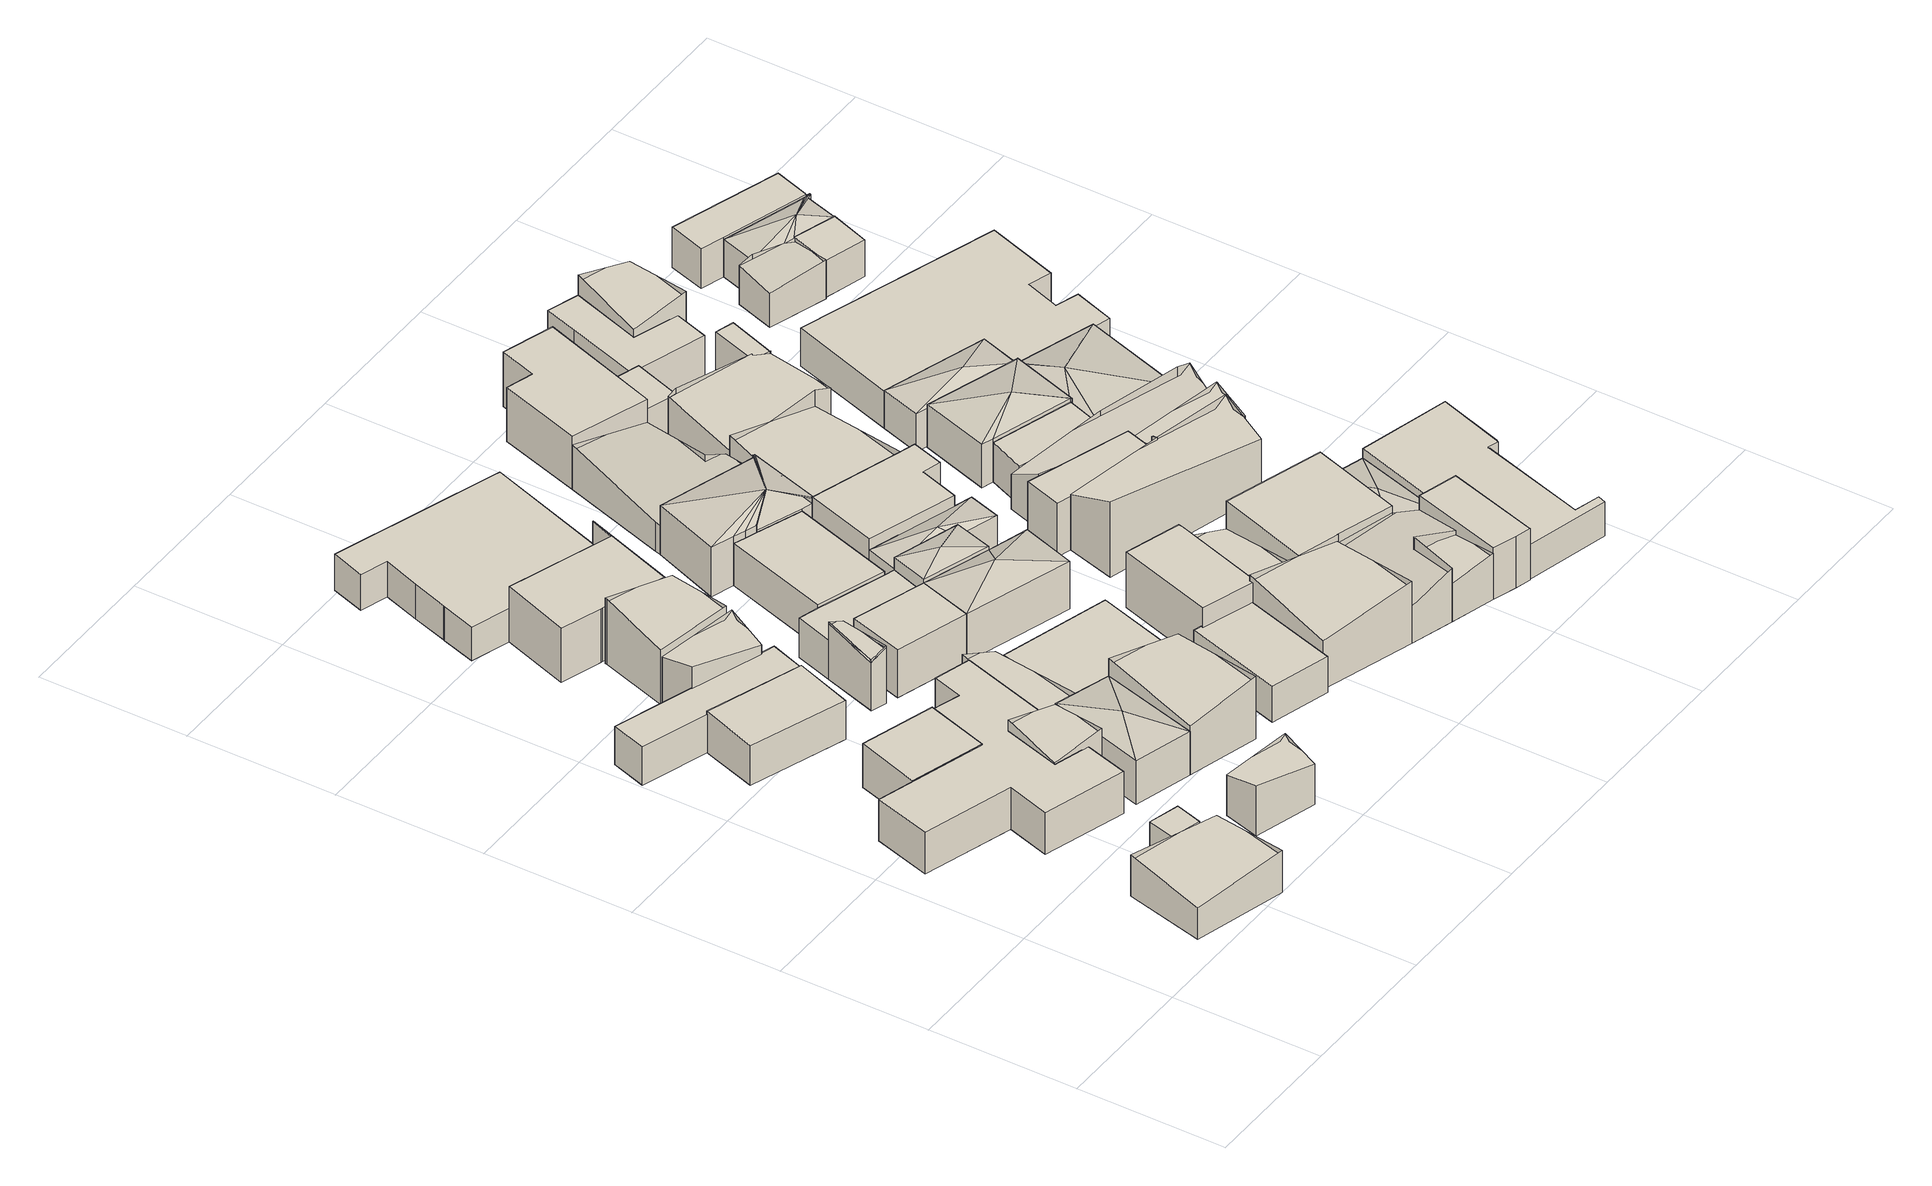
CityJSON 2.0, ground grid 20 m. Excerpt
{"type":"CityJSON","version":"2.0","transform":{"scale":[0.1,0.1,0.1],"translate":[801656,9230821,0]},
"CityObjects":{
"building1":{"type":"Building","attributes":{"Building Type":"Residential","Roof Shape":"gable","Roof Material":"Concrete Aluminum Tile","Roof Material Code":2,"Roof Direction":"northwest","Building Height":4.53,"Roof Slope":32.1,"Footprint Area":145.56,"Solar PV Capacity Low":18.22,"Solar PV Capacity High":23.94,"Solar Annual Energy Low":26280,"Solar Annual Energy High":34635,"Suitable PV Area":108.81},"geometry":[{"type":"MultiSurface","lod":"2.2","boundaries":[[[0,1,2,3]],[[3,2,4,5]],[[2,1,6,4]],[[1,0,7,6]],[[0,3,5,7]],[[5,4,6,7]]]}]},
"building2":{"type":"Building","attributes":{"Building Type":"Residential","Roof Shape":"shed","Roof Material":"Concrete Aluminum Tile","Roof Material Code":2,"Roof Direction":"northwest","Building Height":5.05,"Roof Slope":18,"Footprint Area":15.65,"Solar PV Capacity Low":1.96,"Solar PV Capacity High":2.57,"Solar Annual Energy Low":2826,"Solar Annual Energy High":3724,"Suitable PV Area":11.7},"geometry":[{"type":"MultiSurface","lod":"2.2","boundaries":[[[8,9,10,11]],[[11,10,12,13]],[[10,9,14,12]],[[9,8,15,14]],[[8,11,13,15]],[[13,12,14,15]]]}]},
"building3":{"type":"Building","attributes":{"Building Type":"Residential","Roof Shape":"flat","Roof Material":"Concrete Aluminum Tile","Roof Material Code":2,"Roof Direction":"northwest","Building Height":6.03,"Roof Slope":7.1,"Footprint Area":326.47,"Solar PV Capacity Low":40.88,"Solar PV Capacity High":53.69,"Solar Annual Energy Low":58941,"Solar Annual Energy High":77680,"Suitable PV Area":244.03},"geometry":[{"type":"MultiSurface","lod":"2.2","boundaries":[[[16,17,18,19,20,21,22,23,24,25,26,27,28,29]],[[29,28,30,31]],[[28,27,32,30]],[[27,26,33,32]],[[26,25,34,33]],[[25,24,35,34]],[[24,23,36,35]],[[23,22,37,36]],[[22,21,38,37]],[[21,20,39,38]],[[20,19,40,39]],[[19,18,41,40]],[[18,17,42,41]],[[17,16,43,42]],[[16,29,31,43]],[[31,30,32,33,34,35,36,37,38,39,40,41,42,43]]]}]},
"building4":{"type":"Building","attributes":{"Building Type":"Residential","Roof Shape":"shed","Roof Material":"Concrete Aluminum Tile","Roof Material Code":2,"Roof Direction":"northwest","Building Height":6.06,"Roof Slope":13.9,"Footprint Area":89.22,"Solar PV Capacity Low":11.17,"Solar PV Capacity High":14.67,"Solar Annual Energy Low":16108,"Solar Annual Energy High":21229,"Suitable PV Area":66.69},"geometry":[{"type":"MultiSurface","lod":"2.2","boundaries":[[[44,45,23,22]],[[22,23,46,47]],[[23,45,48,46]],[[45,44,49,48]],[[44,22,47,49]],[[47,46,48,49]]]}]},
"building5":{"type":"Building","attributes":{"Building Type":"Residential","Roof Shape":"flat","Roof Material":"Concrete Aluminum Tile","Roof Material Code":2,"Roof Direction":"northwest","Building Height":5.5,"Roof Slope":10,"Footprint Area":115.46,"Solar PV Capacity Low":14.46,"Solar PV Capacity High":18.99,"Solar Annual Energy Low":20846,"Solar Annual Energy High":27473,"Suitable PV Area":86.31},"geometry":[{"type":"MultiSurface","lod":"2.2","boundaries":[[[50,51,52,53]],[[53,52,54,55]],[[52,51,56,54]],[[51,50,57,56]],[[50,53,55,57]],[[55,54,56,57]]]}]},
"building6":{"type":"Building","attributes":{"Building Type":"Residential","Roof Shape":"shed","Roof Material":"Concrete Aluminum Tile","Roof Material Code":2,"Roof Direction":"northwest","Building Height":5.58,"Roof Slope":17.9,"Footprint Area":108.55,"Solar PV Capacity Low":13.59,"Solar PV Capacity High":17.85,"Solar Annual Energy Low":19597,"Solar Annual Energy High":25827,"Suitable PV Area":81.14},"geometry":[{"type":"MultiSurface","lod":"2.2","boundaries":[[[58,59,60,52]],[[52,60,61,62]],[[60,59,63,61]],[[59,58,64,63]],[[58,52,62,64]],[[62,61,63,64]]]}]},
"building7":{"type":"Building","attributes":{"Building Type":"Residential","Roof Shape":"gable","Roof Material":"Concrete Aluminum Tile","Roof Material Code":2,"Roof Direction":"northwest","Building Height":6.19,"Roof Slope":34,"Footprint Area":57.39,"Solar PV Capacity Low":7.19,"Solar PV Capacity High":9.44,"Solar Annual Energy Low":10362,"Solar Annual Energy High":13656,"Suitable PV Area":42.9},"geometry":[{"type":"MultiSurface","lod":"2.2","boundaries":[[[17,16,65,66]],[[66,65,67,68]],[[65,16,69,67]],[[16,17,70,69]],[[17,66,68,70]],[[68,67,69,70]]]}]},
"building8":{"type":"Building","attributes":{"Building Type":"Residential","Roof Shape":"gable","Roof Material":"Concrete Aluminum Tile","Roof Material Code":2,"Roof Direction":"northwest","Building Height":5.82,"Roof Slope":33.8,"Footprint Area":44.62,"Solar PV Capacity Low":5.59,"Solar PV Capacity High":7.34,"Solar Annual Energy Low":8055,"Solar Annual Energy High":10616,"Suitable PV Area":33.35},"geometry":[{"type":"MultiSurface","lod":"2.2","boundaries":[[[71,72,73,74]],[[74,73,75,76]],[[73,72,77,75]],[[72,71,78,77]],[[71,74,76,78]],[[76,75,77,78]]]}]},
"building9":{"type":"Building","attributes":{"Building Type":"Residential","Roof Shape":"gable","Roof Material":"Concrete Aluminum Tile","Roof Material Code":2,"Roof Direction":"northwest","Building Height":6.75,"Roof Slope":32.2,"Footprint Area":54.46,"Solar PV Capacity Low":6.82,"Solar PV Capacity High":8.96,"Solar Annual Energy Low":9832,"Solar Annual Energy High":12957,"Suitable PV Area":40.71},"geometry":[{"type":"MultiSurface","lod":"2.2","boundaries":[[[79,80,81,82]],[[82,81,83,84]],[[81,80,85,83]],[[80,79,86,85]],[[79,82,84,86]],[[84,83,85,86]]]}]},
"building10":{"type":"Building","attributes":{"Building Type":"Residential","Roof Shape":"hip","Roof Material":"Concrete Aluminum Tile","Roof Material Code":2,"Roof Direction":"northwest","Building Height":6.26,"Roof Slope":28,"Footprint Area":111.68,"Solar PV Capacity Low":13.98,"Solar PV Capacity High":18.37,"Solar Annual Energy Low":20163,"Solar Annual Energy High":26573,"Suitable PV Area":83.48},"geometry":[{"type":"MultiSurface","lod":"2.2","boundaries":[[[66,87,88,89]],[[89,88,90,91]],[[88,87,92,90]],[[87,66,93,92]],[[66,89,91,93]],[[91,90,94]],[[90,92,94]],[[92,93,94]],[[93,91,94]]]}]},
"building11":{"type":"Building","attributes":{"Building Type":"Residential","Roof Shape":"gable","Roof Material":"Concrete Glazed Tile","Roof Material Code":1,"Roof Direction":"northwest","Building Height":7.94,"Roof Slope":29,"Footprint Area":94.61,"Solar PV Capacity Low":11.85,"Solar PV Capacity High":15.56,"Solar Annual Energy Low":17081,"Solar Annual Energy High":22512,"Suitable PV Area":70.72},"geometry":[{"type":"MultiSurface","lod":"2.2","boundaries":[[[95,96,97,98,99]],[[99,98,100,101]],[[98,97,102,100]],[[97,96,103,102]],[[96,95,104,103]],[[95,99,101,104]],[[101,100,102,103,104]]]}]},
"building12":{"type":"Building","attributes":{"Building Type":"Residential","Roof Shape":"gable","Roof Material":"Concrete Aluminum Tile","Roof Material Code":2,"Roof Direction":"northwest","Building Height":6.88,"Roof Slope":31.2,"Footprint Area":16.15,"Solar PV Capacity Low":2.02,"Solar PV Capacity High":2.66,"Solar Annual Energy Low":2916,"Solar Annual Energy High":3843,"Suitable PV Area":12.07},"geometry":[{"type":"MultiSurface","lod":"2.2","boundaries":[[[105,106,107,108]],[[108,107,109,110]],[[107,106,111,109]],[[106,105,112,111]],[[105,108,110,112]],[[110,109,111,112]]]}]},
"building13":{"type":"Building","attributes":{"Building Type":"Residential","Roof Shape":"gable","Roof Material":"Concrete Glazed Tile","Roof Material Code":1,"Roof Direction":"northwest","Building Height":7.27,"Roof Slope":29.2,"Footprint Area":16.15,"Solar PV Capacity Low":2.02,"Solar PV Capacity High":2.66,"Solar Annual Energy Low":2916,"Solar Annual Energy High":3843,"Suitable PV Area":12.07},"geometry":[{"type":"MultiSurface","lod":"2.2","boundaries":[[[105,106,107,108]],[[108,107,113,114]],[[107,106,115,113]],[[106,105,116,115]],[[105,108,114,116]],[[114,113,115,116]]]}]},
"building14":{"type":"Building","attributes":{"Building Type":"Residential","Roof Shape":"gable","Roof Material":"Concrete Aluminum Tile","Roof Material Code":2,"Roof Direction":"northwest","Building Height":4.16,"Roof Slope":28.8,"Footprint Area":70.34,"Solar PV Capacity Low":8.81,"Solar PV Capacity High":11.57,"Solar Annual Energy Low":12700,"Solar Annual Energy High":16738,"Suitable PV Area":52.58},"geometry":[{"type":"MultiSurface","lod":"2.2","boundaries":[[[117,18,118,119]],[[119,118,120,121]],[[118,18,122,120]],[[18,117,123,122]],[[117,119,121,123]],[[121,120,122,123]]]}]},
"building15":{"type":"Building","attributes":{"Building Type":"Residential","Roof Shape":"shed","Roof Material":"Concrete Glazed Tile","Roof Material Code":1,"Roof Direction":"northwest","Building Height":7.68,"Roof Slope":14.1,"Footprint Area":144.01,"Solar PV Capacity Low":18.03,"Solar PV Capacity High":23.68,"Solar Annual Energy Low":26001,"Solar Annual Energy High":34267,"Suitable PV Area":107.65},"geometry":[{"type":"MultiSurface","lod":"2.2","boundaries":[[[124,125,126,127,128,129,130,131]],[[131,130,132,133]],[[130,129,134,132]],[[129,128,135,134]],[[128,127,136,135]],[[127,126,137,136]],[[126,125,138,137]],[[125,124,139,138]],[[124,131,133,139]],[[133,132,134,135,136,137,138,139]]]}]},
"building16":{"type":"Building","attributes":{"Building Type":"Residential","Roof Shape":"gable","Roof Material":"Concrete Aluminum Tile","Roof Material Code":2,"Roof Direction":"northwest","Building Height":7.05,"Roof Slope":28.7,"Footprint Area":139.03,"Solar PV Capacity Low":17.41,"Solar PV Capacity High":22.86,"Solar Annual Energy Low":25100,"Solar Annual Energy High":33080,"Suitable PV Area":103.92},"geometry":[{"type":"MultiSurface","lod":"2.2","boundaries":[[[89,88,140,141]],[[141,140,142,143]],[[140,88,144,142]],[[88,89,145,144]],[[89,141,143,145]],[[143,142,144,145]]]}]},
"building17":{"type":"Building","attributes":{"Building Type":"Residential","Roof Shape":"flat","Roof Material":"Concrete Glazed Tile","Roof Material Code":1,"Roof Direction":"northwest","Building Height":6.87,"Roof Slope":14.9,"Footprint Area":77.85,"Solar PV Capacity Low":9.75,"Solar PV Capacity High":12.8,"Solar Annual Energy Low":14055,"Solar Annual Energy High":18523,"Suitable PV Area":58.19},"geometry":[{"type":"MultiSurface","lod":"2.2","boundaries":[[[146,147,148,149]],[[149,148,150,151]],[[148,147,152,150]],[[147,146,153,152]],[[146,149,151,153]],[[151,150,152,153]]]}]},
"building18":{"type":"Building","attributes":{"Building Type":"Residential","Roof Shape":"shed","Roof Material":"Concrete Glazed Tile","Roof Material Code":1,"Roof Direction":"northwest","Building Height":4.7,"Roof Slope":11.7,"Footprint Area":424.49,"Solar PV Capacity Low":53.15,"Solar PV Capacity High":69.81,"Solar Annual Energy Low":76640,"Solar Annual Energy High":101005,"Suitable PV Area":317.31},"geometry":[{"type":"MultiSurface","lod":"2.2","boundaries":[[[154,155,156,157,158,159,160,126,125,124,161]],[[161,124,162,163]],[[124,125,164,162]],[[125,126,165,164]],[[126,160,166,165]],[[160,159,167,166]],[[159,158,168,167]],[[158,157,169,168]],[[157,156,170,169]],[[156,155,171,170]],[[155,154,172,171]],[[154,161,163,172]],[[163,162,164,165,166,167,168,169,170,171,172]]]}]},
"building19":{"type":"Building","attributes":{"Building Type":"Residential","Roof Shape":"shed","Roof Material":"Concrete Glazed Tile","Roof Material Code":1,"Roof Direction":"northwest","Building Height":5.48,"Roof Slope":15.5,"Footprint Area":74.03,"Solar PV Capacity Low":9.27,"Solar PV Capacity High":12.17,"Solar Annual Energy Low":13366,"Solar Annual Energy High":17615,"Suitable PV Area":55.34},"geometry":[{"type":"MultiSurface","lod":"2.2","boundaries":[[[173,174,175,106,149,176]],[[176,149,177,178]],[[149,106,179,177]],[[106,175,180,179]],[[175,174,181,180]],[[174,173,182,181]],[[173,176,178,182]],[[178,177,179,180,181,182]]]}]},
"building20":{"type":"Building","attributes":{"Building Type":"Residential","Roof Shape":"flat","Roof Material":"Concrete Aluminum Tile","Roof Material Code":2,"Roof Direction":"northwest","Building Height":4.36,"Roof Slope":14.1,"Footprint Area":192.91,"Solar PV Capacity Low":24.15,"Solar PV Capacity High":31.72,"Solar Annual Energy Low":34829,"Solar Annual Energy High":45902,"Suitable PV Area":144.2},"geometry":[{"type":"MultiSurface","lod":"2.2","boundaries":[[[183,118,141,184]],[[184,141,185,186]],[[141,118,187,185]],[[118,183,188,187]],[[183,184,186,188]],[[186,185,187,188]]]}]},
"building21":{"type":"Building","attributes":{"Building Type":"Residential","Roof Shape":"flat","Roof Material":"Concrete Glazed Tile","Roof Material Code":1,"Roof Direction":"northwest","Building Height":6.13,"Roof Slope":14,"Footprint Area":143.38,"Solar PV Capacity Low":17.95,"Solar PV Capacity High":23.58,"Solar Annual Energy Low":25886,"Solar Annual Energy High":34115,"Suitable PV Area":107.17},"geometry":[{"type":"MultiSurface","lod":"2.2","boundaries":[[[189,190,174,173,191,192]],[[192,191,193,194]],[[191,173,195,193]],[[173,174,196,195]],[[174,190,197,196]],[[190,189,198,197]],[[189,192,194,198]],[[194,193,195,196,197,198]]]}]},
"building22":{"type":"Building","attributes":{"Building Type":"Residential","Roof Shape":"flat","Roof Material":"Concrete Aluminum Tile","Roof Material Code":2,"Roof Direction":"northwest","Building Height":5.2,"Roof Slope":5.9,"Footprint Area":113.08,"Solar PV Capacity Low":14.16,"Solar PV Capacity High":18.6,"Solar Annual Energy Low":20416,"Solar Annual Energy High":26906,"Suitable PV Area":84.53},"geometry":[{"type":"MultiSurface","lod":"2.2","boundaries":[[[199,200,201,202]],[[202,201,203,204]],[[201,200,205,203]],[[200,199,206,205]],[[199,202,204,206]],[[204,203,205,206]]]}]},
"building23":{"type":"Building","attributes":{"Building Type":"Residential","Roof Shape":"hip","Roof Material":"Asbestos Sheet","Roof Material Code":4,"Roof Direction":"northwest","Building Height":6.91,"Roof Slope":28.5,"Footprint Area":115.38,"Solar PV Capacity Low":14.45,"Solar PV Capacity High":18.97,"Solar Annual Energy Low":20831,"Solar Annual Energy High":27453,"Suitable PV Area":86.24},"geometry":[{"type":"MultiSurface","lod":"2.2","boundaries":[[[207,149,148,208,209]],[[209,208,210,211]],[[208,148,150,210]],[[148,149,151,150]],[[149,207,212,151]],[[207,209,211,212]],[[211,210,213]],[[210,150,213]],[[150,151,213]],[[151,212,213]],[[212,211,213]]]}]},
"building24":{"type":"Building","attributes":{"Building Type":"Residential","Roof Shape":"hip","Roof Material":"Concrete Glazed Tile","Roof Material Code":1,"Roof Direction":"northwest","Building Height":7.37,"Roof Slope":24.7,"Footprint Area":49.75,"Solar PV Capacity Low":6.23,"Solar PV Capacity High":8.18,"Solar Annual Energy Low":8982,"Solar Annual Energy High":11837,"Suitable PV Area":37.19},"geometry":[{"type":"MultiSurface","lod":"2.2","boundaries":[[[214,176,149,207]],[[207,149,215,216]],[[149,176,217,215]],[[176,214,218,217]],[[214,207,216,218]],[[216,215,219]],[[215,217,219]],[[217,218,219]],[[218,216,219]]]}]},
"building25":{"type":"Building","attributes":{"Building Type":"Residential","Roof Shape":"hip","Roof Material":"Concrete Glazed Tile","Roof Material Code":1,"Roof Direction":"northwest","Building Height":7.12,"Roof Slope":27.2,"Footprint Area":101.18,"Solar PV Capacity Low":12.67,"Solar PV Capacity High":16.64,"Solar Annual Energy Low":18268,"Solar Annual Energy High":24076,"Suitable PV Area":75.64},"geometry":[{"type":"MultiSurface","lod":"2.2","boundaries":[[[220,221,222,223,224,225,226,190,189,192,227,228]],[[228,227,229,230]],[[227,192,231,229]],[[192,189,232,231]],[[189,190,233,232]],[[190,226,234,233]],[[226,225,235,234]],[[225,224,236,235]],[[224,223,237,236]],[[223,222,238,237]],[[222,221,239,238]],[[221,220,240,239]],[[220,228,230,240]],[[230,229,241]],[[229,231,241]],[[231,232,241]],[[232,233,241]],[[233,234,241]],[[234,235,241]],[[235,236,241]],[[236,237,241]],[[237,238,241]],[[238,239,241]],[[239,240,241]],[[240,230,241]]]}]},
"building26":{"type":"Building","attributes":{"Building Type":"Residential","Roof Shape":"flat","Roof Material":"Concrete Glazed Tile","Roof Material Code":1,"Roof Direction":"northwest","Building Height":6.43,"Roof Slope":8,"Footprint Area":42.65,"Solar PV Capacity Low":5.34,"Solar PV Capacity High":7.01,"Solar Annual Energy Low":7700,"Solar Annual Energy High":10147,"Suitable PV Area":31.88},"geometry":[{"type":"MultiSurface","lod":"2.2","boundaries":[[[191,220,228,227,192]],[[192,227,242,243]],[[227,228,244,242]],[[228,220,245,244]],[[220,191,246,245]],[[191,192,243,246]],[[243,242,244,245,246]]]}]},
"building27":{"type":"Building","attributes":{"Building Type":"Residential","Roof Shape":"flat","Roof Material":"Concrete Glazed Tile","Roof Material Code":1,"Roof Direction":"northwest","Building Height":7.99,"Roof Slope":8.1,"Footprint Area":106.72,"Solar PV Capacity Low":13.36,"Solar PV Capacity High":17.55,"Solar Annual Energy Low":19267,"Solar Annual Energy High":25392,"Suitable PV Area":79.77},"geometry":[{"type":"MultiSurface","lod":"2.2","boundaries":[[[247,248,249,250,251,252]],[[252,251,253,254]],[[251,250,255,253]],[[250,249,256,255]],[[249,248,257,256]],[[248,247,258,257]],[[247,252,254,258]],[[254,253,255,256,257,258]]]}]},
"building28":{"type":"Building","attributes":{"Building Type":"Residential","Roof Shape":"hip","Roof Material":"Concrete Glazed Tile","Roof Material Code":1,"Roof Direction":"northwest","Building Height":5.73,"Roof Slope":28.3,"Footprint Area":68.65,"Solar PV Capacity Low":8.6,"Solar PV Capacity High":11.29,"Solar Annual Energy Low":12394,"Solar Annual Energy High":16334,"Suitable PV Area":51.31},"geometry":[{"type":"MultiSurface","lod":"2.2","boundaries":[[[259,176,214,260,261]],[[261,260,262,263]],[[260,214,264,262]],[[214,176,265,264]],[[176,259,266,265]],[[259,261,263,266]],[[263,262,267]],[[262,264,267]],[[264,265,267]],[[265,266,267]],[[266,263,267]]]}]},
"building29":{"type":"Building","attributes":{"Building Type":"Residential","Roof Shape":"gable","Roof Material":"Concrete Aluminum Tile","Roof Material Code":2,"Roof Direction":"northwest","Building Height":6.98,"Roof Slope":30.8,"Footprint Area":169.56,"Solar PV Capacity Low":21.23,"Solar PV Capacity High":27.88,"Solar Annual Energy Low":30613,"Solar Annual Energy High":40346,"Suitable PV Area":126.75},"geometry":[{"type":"MultiSurface","lod":"2.2","boundaries":[[[202,268,269,270]],[[270,269,271,272]],[[269,268,273,271]],[[268,202,274,273]],[[202,270,272,274]],[[272,271,273,274]]]}]},
"building30":{"type":"Building","attributes":{"Building Type":"Residential","Roof Shape":"gable","Roof Material":"Concrete Glazed Tile","Roof Material Code":1,"Roof Direction":"northwest","Building Height":4.18,"Roof Slope":28.4,"Footprint Area":188.3,"Solar PV Capacity Low":23.58,"Solar PV Capacity High":30.97,"Solar Annual Energy Low":33996,"Solar Annual Energy High":44804,"Suitable PV Area":140.75},"geometry":[{"type":"MultiSurface","lod":"2.2","boundaries":[[[275,276,277,278,225,224,223,279]],[[279,223,280,281]],[[223,224,282,280]],[[224,225,283,282]],[[225,278,284,283]],[[278,277,285,284]],[[277,276,286,285]],[[276,275,287,286]],[[275,279,281,287]],[[281,280,282,283,284,285,286,287]]]}]},
"building31":{"type":"Building","attributes":{"Building Type":"Residential","Roof Shape":"flat","Roof Material":"Concrete Glazed Tile","Roof Material Code":1,"Roof Direction":"northwest","Building Height":7.28,"Roof Slope":5.7,"Footprint Area":139.1,"Solar PV Capacity Low":17.42,"Solar PV Capacity High":22.88,"Solar Annual Energy Low":25114,"Solar Annual Energy High":33098,"Suitable PV Area":103.98},"geometry":[{"type":"MultiSurface","lod":"2.2","boundaries":[[[288,289,290,221,220,259,291,292]],[[292,291,293,294]],[[291,259,295,293]],[[259,220,296,295]],[[220,221,297,296]],[[221,290,298,297]],[[290,289,299,298]],[[289,288,300,299]],[[288,292,294,300]],[[294,293,295,296,297,298,299,300]]]}]},
"building32":{"type":"Building","attributes":{"Building Type":"Residential","Roof Shape":"gable","Roof Material":"Concrete Glazed Tile","Roof Material Code":1,"Roof Direction":"northwest","Building Height":4.34,"Roof Slope":32.8,"Footprint Area":83.24,"Solar PV Capacity Low":10.42,"Solar PV Capacity High":13.69,"Solar Annual Energy Low":15028,"Solar Annual Energy High":19805,"Suitable PV Area":62.22},"geometry":[{"type":"MultiSurface","lod":"2.2","boundaries":[[[250,301,302,251]],[[251,302,303,304]],[[302,301,305,303]],[[301,250,306,305]],[[250,251,304,306]],[[303,305,306,304]]]}]},
"building33":{"type":"Building","attributes":{"Building Type":"Residential","Roof Shape":"gable","Roof Material":"Concrete Glazed Tile","Roof Material Code":1,"Roof Direction":"northwest","Building Height":4.86,"Roof Slope":31.1,"Footprint Area":190.31,"Solar PV Capacity Low":23.83,"Solar PV Capacity High":31.3,"Solar Annual Energy Low":34360,"Solar Annual Energy High":45284,"Suitable PV Area":142.26},"geometry":[{"type":"MultiSurface","lod":"2.2","boundaries":[[[222,221,290,307,308]],[[308,307,309,310]],[[307,290,311,309]],[[290,221,312,311]],[[221,222,313,312]],[[222,308,310,313]],[[309,311,312,313,310]]]}]},
"building34":{"type":"Building","attributes":{"Building Type":"Residential","Roof Shape":"gable","Roof Material":"Concrete Glazed Tile","Roof Material Code":1,"Roof Direction":"northwest","Building Height":5.33,"Roof Slope":26.5,"Footprint Area":116.89,"Solar PV Capacity Low":14.64,"Solar PV Capacity High":19.22,"Solar Annual Energy Low":21104,"Solar Annual Energy High":27813,"Suitable PV Area":87.38},"geometry":[{"type":"MultiSurface","lod":"2.2","boundaries":[[[269,314,315,316,317,318,319]],[[319,318,320,321]],[[318,317,322,320]],[[317,316,323,322]],[[316,315,324,323]],[[315,314,325,324]],[[314,269,326,325]],[[269,319,321,326]],[[321,320,322,323,324,325,326]]]}]},
"building35":{"type":"Building","attributes":{"Building Type":"Residential","Roof Shape":"gable","Roof Material":"Concrete Glazed Tile","Roof Material Code":1,"Roof Direction":"northwest","Building Height":5.46,"Roof Slope":33.4,"Footprint Area":40.96,"Solar PV Capacity Low":5.13,"Solar PV Capacity High":6.74,"Solar Annual Energy Low":7394,"Solar Annual Energy High":9745,"Suitable PV Area":30.61},"geometry":[{"type":"MultiSurface","lod":"2.2","boundaries":[[[315,314,327,316]],[[316,327,328,329]],[[327,314,330,328]],[[314,315,331,330]],[[315,316,329,331]],[[329,328,330,331]]]}]},
"building36":{"type":"Building","attributes":{"Building Type":"Residential","Roof Shape":"shed","Roof Material":"Concrete Glazed Tile","Roof Material Code":1,"Roof Direction":"northwest","Building Height":7.51,"Roof Slope":14.5,"Footprint Area":165.83,"Solar PV Capacity Low":20.76,"Solar PV Capacity High":27.27,"Solar Annual Energy Low":29939,"Solar Annual Energy High":39457,"Suitable PV Area":123.96},"geometry":[{"type":"MultiSurface","lod":"2.2","boundaries":[[[332,333,334,335,277,276,336]],[[336,276,337,338]],[[276,277,339,337]],[[277,335,340,339]],[[335,334,341,340]],[[334,333,342,341]],[[333,332,343,342]],[[332,336,338,343]],[[338,337,339,340,341,342,343]]]}]},
"building37":{"type":"Building","attributes":{"Building Type":"Residential","Roof Shape":"shed","Roof Material":"Concrete Glazed Tile","Roof Material Code":1,"Roof Direction":"northwest","Building Height":7.93,"Roof Slope":13,"Footprint Area":176.72,"Solar PV Capacity Low":22.13,"Solar PV Capacity High":29.06,"Solar Annual Energy Low":31905,"Solar Annual Energy High":42048,"Suitable PV Area":132.09},"geometry":[{"type":"MultiSurface","lod":"2.2","boundaries":[[[302,301,344,319,270,318,345]],[[345,318,346,347]],[[318,270,348,346]],[[270,319,349,348]],[[319,344,350,349]],[[344,301,351,350]],[[301,302,352,351]],[[302,345,347,352]],[[347,346,348,349,350,351,352]]]}]},
"building38":{"type":"Building","attributes":{"Building Type":"Residential","Roof Shape":"flat","Roof Material":"Concrete Glazed Tile","Roof Material Code":1,"Roof Direction":"northwest","Building Height":7.72,"Roof Slope":6.5,"Footprint Area":76.01,"Solar PV Capacity Low":9.52,"Solar PV Capacity High":12.5,"Solar Annual Energy Low":13722,"Solar Annual Energy High":18085,"Suitable PV Area":56.81},"geometry":[{"type":"MultiSurface","lod":"2.2","boundaries":[[[353,354,355,356,357,358]],[[358,357,359,360]],[[357,356,361,359]],[[356,355,362,361]],[[355,354,363,362]],[[354,353,364,363]],[[353,358,360,364]],[[360,359,361,362,363,364]]]}]},
"building39":{"type":"Building","attributes":{"Building Type":"Residential","Roof Shape":"gable","Roof Material":"Concrete Glazed Tile","Roof Material Code":1,"Roof Direction":"northwest","Building Height":7.95,"Roof Slope":28.3,"Footprint Area":148.22,"Solar PV Capacity Low":18.56,"Solar PV Capacity High":24.37,"Solar Annual Energy Low":26759,"Solar Annual Energy High":35267,"Suitable PV Area":110.79},"geometry":[{"type":"MultiSurface","lod":"2.2","boundaries":[[[365,366,367,357,356,355,368,369]],[[369,368,370,371]],[[368,355,372,370]],[[355,356,373,372]],[[356,357,374,373]],[[357,367,375,374]],[[367,366,376,375]],[[366,365,377,376]],[[365,369,371,377]],[[371,370,372,373,374,375,376,377]]]}]},
"building40":{"type":"Building","attributes":{"Building Type":"Residential","Roof Shape":"shed","Roof Material":"Concrete Glazed Tile","Roof Material Code":1,"Roof Direction":"northwest","Building Height":6.1,"Roof Slope":11.5,"Footprint Area":28.15,"Solar PV Capacity Low":3.53,"Solar PV Capacity High":4.63,"Solar Annual Energy Low":5083,"Solar Annual Energy High":6699,"Suitable PV Area":21.05},"geometry":[{"type":"MultiSurface","lod":"2.2","boundaries":[[[378,379,276,380,381]],[[381,380,382,383]],[[380,276,384,382]],[[276,379,385,384]],[[379,378,386,385]],[[378,381,383,386]],[[382,384,385,386,383]]]}]},
"building41":{"type":"Building","attributes":{"Building Type":"Residential","Roof Shape":"gable","Roof Material":"Concrete Glazed Tile","Roof Material Code":1,"Roof Direction":"northwest","Building Height":5.01,"Roof Slope":29.5,"Footprint Area":163.66,"Solar PV Capacity Low":20.49,"Solar PV Capacity High":26.91,"Solar Annual Energy Low":29548,"Solar Annual Energy High":38942,"Suitable PV Area":122.34},"geometry":[{"type":"MultiSurface","lod":"2.2","boundaries":[[[381,380,308,307,387,388,389,390]],[[390,389,391,392]],[[389,388,393,391]],[[388,387,394,393]],[[387,307,395,394]],[[307,308,396,395]],[[308,380,397,396]],[[380,381,398,397]],[[381,390,392,398]],[[392,391,393,394,395,396,397,398]]]}]},
"building42":{"type":"Building","attributes":{"Building Type":"Residential","Roof Shape":"flat","Roof Material":"Concrete Glazed Tile","Roof Material Code":1,"Roof Direction":"northwest","Building Height":7.42,"Roof Slope":8.4,"Footprint Area":70.44,"Solar PV Capacity Low":8.82,"Solar PV Capacity High":11.58,"Solar Annual Energy Low":12718,"Solar Annual Energy High":16761,"Suitable PV Area":52.66},"geometry":[{"type":"MultiSurface","lod":"2.2","boundaries":[[[399,317,327,400,401,402,403]],[[403,402,404,405]],[[402,401,406,404]],[[401,400,407,406]],[[400,327,408,407]],[[327,317,409,408]],[[317,399,410,409]],[[399,403,405,410]],[[405,404,406,407,408,409,410]]]}]},
"building43":{"type":"Building","attributes":{"Building Type":"Residential","Roof Shape":"shed","Roof Material":"Clay Tile Shingle","Roof Material Code":3,"Roof Direction":"northwest","Building Height":5.57,"Roof Slope":10.1,"Footprint Area":61.3,"Solar PV Capacity Low":7.67,"Solar PV Capacity High":10.08,"Solar Annual Energy Low":11067,"Solar Annual Energy High":14585,"Suitable PV Area":45.82},"geometry":[{"type":"MultiSurface","lod":"2.2","boundaries":[[[411,412,413,414]],[[414,413,415,416]],[[413,412,417,415]],[[412,411,418,417]],[[411,414,416,418]],[[416,415,417,418]]]}]},
"building44":{"type":"Building","attributes":{"Building Type":"Residential","Roof Shape":"hip","Roof Material":"Concrete Glazed Tile","Roof Material Code":1,"Roof Direction":"northwest","Building Height":4.05,"Roof Slope":26.2,"Footprint Area":80.51,"Solar PV Capacity Low":10.08,"Solar PV Capacity High":13.24,"Solar Annual Energy Low":14536,"Solar Annual Energy High":19158,"Suitable PV Area":60.18},"geometry":[{"type":"MultiSurface","lod":"2.2","boundaries":[[[345,318,399,419]],[[419,399,420,421]],[[399,318,422,420]],[[318,345,423,422]],[[345,419,421,423]],[[421,420,424]],[[420,422,424]],[[422,423,424]],[[423,421,424]]]}]},
"building45":{"type":"Building","attributes":{"Building Type":"Residential","Roof Shape":"gable","Roof Material":"Concrete Glazed Tile","Roof Material Code":1,"Roof Direction":"northwest","Building Height":5.05,"Roof Slope":34.9,"Footprint Area":127.51,"Solar PV Capacity Low":15.97,"Solar PV Capacity High":20.97,"Solar Annual Energy Low":23021,"Solar Annual Energy High":30340,"Suitable PV Area":95.31},"geometry":[{"type":"MultiSurface","lod":"2.2","boundaries":[[[425,426,427,428,412,411,429]],[[429,411,430,431]],[[411,412,432,430]],[[412,428,433,432]],[[428,427,434,433]],[[427,426,435,434]],[[426,425,436,435]],[[425,429,431,436]],[[431,430,432,433,434,435,436]]]}]},
"building46":{"type":"Building","attributes":{"Building Type":"Residential","Roof Shape":"hip","Roof Material":"Concrete Glazed Tile","Roof Material Code":1,"Roof Direction":"northwest","Building Height":6.2,"Roof Slope":28.2,"Footprint Area":127.08,"Solar PV Capacity Low":15.91,"Solar PV Capacity High":20.9,"Solar Annual Energy Low":22944,"Solar Annual Energy High":30239,"Suitable PV Area":95},"geometry":[{"type":"MultiSurface","lod":"2.2","boundaries":[[[437,438,439,414,413,440,441]],[[441,440,442,443]],[[440,413,444,442]],[[413,414,445,444]],[[414,439,446,445]],[[439,438,447,446]],[[438,437,448,447]],[[437,441,443,448]],[[443,442,449]],[[442,444,449]],[[444,445,449]],[[445,446,449]],[[446,447,449]],[[447,448,449]],[[448,443,449]]]}]},
"building47":{"type":"Building","attributes":{"Building Type":"Residential","Roof Shape":"flat","Roof Material":"Concrete Glazed Tile","Roof Material Code":1,"Roof Direction":"northwest","Building Height":5.87,"Roof Slope":5.7,"Footprint Area":96.72,"Solar PV Capacity Low":12.11,"Solar PV Capacity High":15.91,"Solar Annual Energy Low":17462,"Solar Annual Energy High":23013,"Suitable PV Area":72.3},"geometry":[{"type":"MultiSurface","lod":"2.2","boundaries":[[[450,451,452,453,454,455,456]],[[456,455,457,458]],[[455,454,459,457]],[[454,453,460,459]],[[453,452,461,460]],[[452,451,462,461]],[[451,450,463,462]],[[450,456,458,463]],[[458,457,459,460,461,462,463]]]}]},
"building48":{"type":"Building","attributes":{"Building Type":"Residential","Roof Shape":"gable","Roof Material":"Concrete Glazed Tile","Roof Material Code":1,"Roof Direction":"northwest","Building Height":6.3,"Roof Slope":27.6,"Footprint Area":65.09,"Solar PV Capacity Low":8.15,"Solar PV Capacity High":10.7,"Solar Annual Energy Low":11751,"Solar Annual Energy High":15487,"Suitable PV Area":48.65},"geometry":[{"type":"MultiSurface","lod":"2.2","boundaries":[[[464,367,366,365,465,426]],[[426,465,466,467]],[[465,365,468,466]],[[365,366,469,468]],[[366,367,470,469]],[[367,464,471,470]],[[464,426,467,471]],[[467,466,468,469,470,471]]]}]},
"building49":{"type":"Building","attributes":{"Building Type":"Residential","Roof Shape":"shed","Roof Material":"Concrete Glazed Tile","Roof Material Code":1,"Roof Direction":"northwest","Building Height":5.34,"Roof Slope":10.1,"Footprint Area":17.04,"Solar PV Capacity Low":2.13,"Solar PV Capacity High":2.8,"Solar Annual Energy Low":3076,"Solar Annual Energy High":4054,"Suitable PV Area":12.74},"geometry":[{"type":"MultiSurface","lod":"2.2","boundaries":[[[388,472,473,390,389,474]],[[474,389,475,476]],[[389,390,477,475]],[[390,473,478,477]],[[473,472,479,478]],[[472,388,480,479]],[[388,474,476,480]],[[476,475,477,478,479,480]]]}]},
"building50":{"type":"Building","attributes":{"Building Type":"Residential","Roof Shape":"hip","Roof Material":"Concrete Glazed Tile","Roof Material Code":1,"Roof Direction":"northwest","Building Height":5.54,"Roof Slope":27.2,"Footprint Area":84.35,"Solar PV Capacity Low":10.56,"Solar PV Capacity High":13.87,"Solar Annual Energy Low":15228,"Solar Annual Energy High":20070,"Suitable PV Area":63.05},"geometry":[{"type":"MultiSurface","lod":"2.2","boundaries":[[[481,482,483,484]],[[484,483,485,486]],[[483,482,487,485]],[[482,481,488,487]],[[481,484,486,488]],[[486,485,489]],[[485,487,489]],[[487,488,489]],[[488,486,489]]]}]},
"building51":{"type":"Building","attributes":{"Building Type":"Residential","Roof Shape":"shed","Roof Material":"Concrete Glazed Tile","Roof Material Code":1,"Roof Direction":"northwest","Building Height":4.9,"Roof Slope":19.8,"Footprint Area":262.83,"Solar PV Capacity Low":32.91,"Solar PV Capacity High":43.22,"Solar Annual Energy Low":47452,"Solar Annual Energy High":62537,"Suitable PV Area":196.46},"geometry":[{"type":"MultiSurface","lod":"2.2","boundaries":[[[490,491,492,493,494,495,496,419,399,403,402]],[[402,403,497,498]],[[403,399,499,497]],[[399,419,500,499]],[[419,496,501,500]],[[496,495,502,501]],[[495,494,503,502]],[[494,493,504,503]],[[493,492,505,504]],[[492,491,506,505]],[[491,490,507,506]],[[490,402,498,507]],[[498,497,499,500,501,502,503,504,505,506,507]]]}]},
"building52":{"type":"Building","attributes":{"Building Type":"Residential","Roof Shape":"gable","Roof Material":"Concrete Glazed Tile","Roof Material Code":1,"Roof Direction":"northwest","Building Height":7.04,"Roof Slope":31.6,"Footprint Area":75.85,"Solar PV Capacity Low":9.5,"Solar PV Capacity High":12.47,"Solar Annual Energy Low":13694,"Solar Annual Energy High":18048,"Suitable PV Area":56.7},"geometry":[{"type":"MultiSurface","lod":"2.2","boundaries":[[[451,450,508,509]],[[509,508,510,511]],[[508,450,512,510]],[[450,451,513,512]],[[451,509,511,513]],[[511,510,512,513]]]}]},
"building53":{"type":"Building","attributes":{"Building Type":"Residential","Roof Shape":"hip","Roof Material":"Concrete Glazed Tile","Roof Material Code":1,"Roof Direction":"northwest","Building Height":5.46,"Roof Slope":25.9,"Footprint Area":168.15,"Solar PV Capacity Low":21.05,"Solar PV Capacity High":27.65,"Solar Annual Energy Low":30359,"Solar Annual Energy High":40010,"Suitable PV Area":125.69},"geometry":[{"type":"MultiSurface","lod":"2.2","boundaries":[[[514,483,437,441,440,413,412,428]],[[428,412,515,516]],[[412,413,517,515]],[[413,440,518,517]],[[440,441,519,518]],[[441,437,520,519]],[[437,483,485,520]],[[483,514,521,485]],[[514,428,516,521]],[[516,515,522]],[[515,517,522]],[[517,518,522]],[[518,519,522]],[[519,520,522]],[[520,485,522]],[[485,521,522]],[[521,516,522]]]}]},
"building54":{"type":"Building","attributes":{"Building Type":"Residential","Roof Shape":"shed","Roof Material":"Concrete Glazed Tile","Roof Material Code":1,"Roof Direction":"northwest","Building Height":5,"Roof Slope":10.9,"Footprint Area":487.69,"Solar PV Capacity Low":61.06,"Solar PV Capacity High":80.2,"Solar Annual Energy Low":88049,"Solar Annual Energy High":116041,"Suitable PV Area":364.55},"geometry":[{"type":"MultiSurface","lod":"2.2","boundaries":[[[523,524,525,526,527,481,484,483,514,528,529]],[[529,528,530,531]],[[528,514,532,530]],[[514,483,533,532]],[[483,484,534,533]],[[484,481,535,534]],[[481,527,536,535]],[[527,526,537,536]],[[526,525,538,537]],[[525,524,539,538]],[[524,523,540,539]],[[523,529,531,540]],[[531,530,532,533,534,535,536,537,538,539,540]]]}]},
"building55":{"type":"Building","attributes":{"Building Type":"Residential","Roof Shape":"gable","Roof Material":"Concrete Glazed Tile","Roof Material Code":1,"Roof Direction":"northwest","Building Height":4.87,"Roof Slope":29.8,"Footprint Area":45.13,"Solar PV Capacity Low":5.65,"Solar PV Capacity High":7.42,"Solar Annual Energy Low":8148,"Solar Annual Energy High":10738,"Suitable PV Area":33.73},"geometry":[{"type":"MultiSurface","lod":"2.2","boundaries":[[[541,542,543,544,545,546]],[[546,545,547,548]],[[545,544,549,547]],[[544,543,550,549]],[[543,542,551,550]],[[542,541,552,551]],[[541,546,548,552]],[[548,547,549,550,551,552]]]}]},
"building56":{"type":"Building","attributes":{"Building Type":"Residential","Roof Shape":"shed","Roof Material":"Concrete Glazed Tile","Roof Material Code":1,"Roof Direction":"northwest","Building Height":5.29,"Roof Slope":18.4,"Footprint Area":32.09,"Solar PV Capacity Low":4.02,"Solar PV Capacity High":5.28,"Solar Annual Energy Low":5793,"Solar Annual Energy High":7635,"Suitable PV Area":23.98},"geometry":[{"type":"MultiSurface","lod":"2.2","boundaries":[[[553,554,555,556,557]],[[557,556,558,559]],[[556,555,560,558]],[[555,554,561,560]],[[554,553,562,561]],[[553,557,559,562]],[[559,558,560,561,562]]]}]},
"building57":{"type":"Building","attributes":{"Building Type":"Residential","Roof Shape":"hip","Roof Material":"Concrete Glazed Tile","Roof Material Code":1,"Roof Direction":"northwest","Building Height":5.42,"Roof Slope":22.7,"Footprint Area":60.66,"Solar PV Capacity Low":7.59,"Solar PV Capacity High":9.98,"Solar Annual Energy Low":10951,"Solar Annual Energy High":14433,"Suitable PV Area":45.34},"geometry":[{"type":"MultiSurface","lod":"2.2","boundaries":[[[563,564,565,542,541,554,553,557,564,566,567]],[[567,566,568,569]],[[566,564,570,568]],[[564,557,571,570]],[[557,553,572,571]],[[553,554,573,572]],[[554,541,574,573]],[[541,542,575,574]],[[542,565,576,575]],[[565,564,570,576]],[[564,563,577,570]],[[563,567,569,577]],[[569,568,578]],[[568,570,578]],[[570,571,578]],[[571,572,578]],[[572,573,578]],[[573,574,578]],[[574,575,578]],[[575,576,578]],[[576,570,578]],[[570,577,578]],[[577,569,578]]]}]},
"building58":{"type":"Building","attributes":{"Building Type":"Residential","Roof Shape":"shed","Roof Material":"Concrete Aluminum Tile","Roof Material Code":2,"Roof Direction":"northwest","Building Height":5.65,"Roof Slope":11.7,"Footprint Area":79.6,"Solar PV Capacity Low":9.97,"Solar PV Capacity High":13.09,"Solar Annual Energy Low":14372,"Solar Annual Energy High":18941,"Suitable PV Area":59.5},"geometry":[{"type":"MultiSurface","lod":"2.2","boundaries":[[[579,580,565,564,563,581]],[[581,563,582,583]],[[563,564,584,582]],[[564,585,584]],[[564,565,586,585]],[[565,580,587,586]],[[580,579,588,587]],[[579,581,583,588]],[[583,582,584,585,586,587,588]]]}]}
},
"vertices":[
[132,141,0],[106,34,0],[231,0,0],[261,108,0],[231,0,60],[261,108,45],[106,34,45],[132,141,59],
[236,115,0],[245,150,0],[203,161,0],[194,125,0],[203,161,52],[194,125,51],[245,150,52],[236,115,50],
[225,303,0],[248,381,0],[297,366,0],[334,489,0],[285,503,0],[273,463,0],[235,475,0],[211,392,0],[63,436,0],[40,359,0],[162,322,0],[144,264,0],[256,230,0],[273,289,0],[256,230,60],[273,289,60],[144,264,60],[162,322,60],[40,359,60],[63,436,60],[211,392,60],[235,475,60],[273,463,60],[285,503,60],[334,489,60],[297,366,60],[248,381,60],[225,303,60],
[136,505,0],[111,422,0],[211,392,61],[235,475,63],[111,422,61],[136,505,63],
[19,764,0],[4,717,0],[225,645,0],[241,692,0],[225,645,55],[241,692,55],[4,717,55],[19,764,55],
[94,688,0],[70,614,0],[200,569,0],[200,569,56],[225,645,58],[70,614,57],[94,688,60],
[292,283,0],[316,361,0],[292,283,76],[316,361,62],[225,303,62],[248,381,76],
[401,106,0],[316,130,0],[302,81,0],[387,57,0],[302,81,72],[387,57,58],[316,130,58],[401,106,72],
[142,779,0],[125,728,0],[221,696,0],[238,747,0],[221,696,68],[238,747,86],[125,728,86],[142,779,68],
[277,227,0],[356,205,0],[392,338,0],[356,205,63],[392,338,63],[277,227,63],[316,361,63],[335,283,73],
[170,874,0],[169,871,0],[140,780,0],[231,750,0],[262,843,0],[231,750,95],[262,843,79],[140,780,79],[169,871,94],[170,874,94],
[303,639,0],[282,645,0],[260,573,0],[280,566,0],[260,573,69],[280,566,80],[282,645,80],[303,639,69],
[260,573,73],[280,566,83],[282,645,83],[303,639,73],
[337,500,0],[347,351,0],[383,485,0],[347,351,60],[383,485,42],[297,366,42],[337,500,61],
[296,972,0],[285,941,0],[144,987,0],[113,897,0],[169,879,0],[171,878,0],[257,850,0],[297,972,0],[257,850,77],[297,972,80],[171,878,77],[169,879,77],[113,897,78],[144,987,80],[285,941,79],[296,972,80],
[452,178,0],[491,308,0],[452,178,90],[491,308,71],[356,205,71],[392,338,88],
[318,634,0],[296,561,0],[394,531,0],[416,603,0],[394,531,69],[416,603,69],[296,561,69],[318,634,69],
[117,1205,0],[102,1160,0],[139,1148,0],[122,1099,0],[107,1051,0],[106,1049,0],[92,1004,0],[347,1130,0],[296,972,48],[347,1130,51],[285,941,47],[144,987,48],[92,1004,48],[106,1049,49],[107,1051,49],[122,1099,50],[139,1148,51],[102,1160,51],[117,1205,52],
[418,657,0],[325,687,0],[298,695,0],[432,653,0],[416,603,55],[432,653,56],[282,645,56],[298,695,57],[325,687,57],[418,657,56],
[380,472,0],[528,430,0],[491,308,44],[528,430,44],[347,351,44],[380,472,44],
[385,823,0],[369,829,0],[461,796,0],[400,818,0],[461,796,61],[400,818,61],[418,657,61],[325,687,61],[369,829,61],[385,823,61],
[527,310,0],[488,179,0],[568,156,0],[607,286,0],[568,156,52],[607,286,52],[488,179,52],[527,310,52],
[507,574,0],[539,485,0],[562,557,0],[539,485,69],[562,557,69],[507,574,69],[484,550,80],
[522,625,0],[416,603,74],[507,574,74],[432,653,74],[522,625,74],[469,614,81],
[476,792,0],[479,791,0],[509,891,0],[507,892,0],[506,888,0],[372,930,0],[338,839,0],[415,868,0],[492,843,0],[415,868,71],[492,843,71],[400,818,71],[385,823,71],[369,829,71],[338,839,71],[372,930,71],[506,888,71],[507,892,71],[509,891,71],[479,791,71],[476,792,71],[448,836,84],
[415,868,64],[400,818,64],[492,843,64],[476,792,64],[461,796,64],
[576,433,0],[536,304,0],[611,280,0],[612,284,0],[650,404,0],[651,410,0],[650,404,80],[651,410,80],[612,284,80],[611,280,80],[536,304,80],[576,433,80],
[446,696,0],[578,608,0],[591,651,0],[578,608,57],[591,651,57],[522,625,57],[432,653,57],[446,696,57],[514,647,66],
[570,163,0],[696,125,0],[733,249,0],[696,125,89],[733,249,70],[570,163,70],[607,286,89],
[493,947,0],[524,1045,0],[419,1079,0],[374,937,0],[522,938,0],[507,892,50],[522,938,43],[506,888,51],[372,930,42],[374,937,43],[419,1079,64],[524,1045,42],[493,947,57],
[608,704,0],[621,747,0],[601,753,0],[566,658,0],[583,711,0],[566,658,73],[583,711,73],[446,696,73],[476,792,73],[479,791,73],[601,753,73],[621,747,73],[608,704,73],
[677,265,0],[713,386,0],[713,386,43],[650,404,65],[677,265,64],[612,284,43],
[644,896,0],[522,933,0],[644,896,49],[522,933,72],[601,753,72],[479,791,49],[509,891,65],
[754,108,0],[772,171,0],[832,153,0],[850,214,0],[812,226,0],[733,248,0],[812,226,69],[733,248,68],[850,214,53],[832,153,61],[772,171,84],[754,108,77],[696,125,53],
[814,91,0],[814,91,66],[832,153,55],[754,108,55],[772,171,66],
[521,1222,0],[505,1227,0],[489,1178,0],[453,1189,0],[574,1205,0],[524,1045,75],[574,1205,79],[419,1079,76],[453,1189,78],[489,1178,78],[505,1227,79],[521,1222,79],
[676,265,0],[848,346,0],[812,226,79],[848,346,82],[733,249,80],[733,248,80],[676,265,80],[677,265,80],[713,386,83],
[628,599,0],[612,549,0],[631,543,0],[753,505,0],[756,514,0],[768,554,0],[756,514,77],[768,554,77],[753,505,77],[631,543,77],[612,549,77],[628,599,77],
[851,476,0],[754,506,0],[757,513,0],[613,478,0],[834,417,0],[613,478,109],[834,417,80],[631,543,80],[753,505,98],[756,514,94],[757,513,94],[754,506,97],[851,476,108],
[585,1096,0],[544,1109,0],[553,1036,0],[565,1033,0],[553,1036,61],[565,1033,61],[524,1045,61],[544,1109,62],[585,1096,62],
[666,889,0],[697,991,0],[673,999,0],[674,1001,0],[673,999,60],[674,1001,60],[697,991,50],[666,889,64],[644,896,73],[522,933,50],[553,1036,64],[565,1033,69],
[874,207,0],[846,81,0],[867,75,0],[867,76,0],[903,199,0],[867,76,74],[903,199,74],[867,75,74],[846,81,74],[814,91,74],[850,214,74],[874,207,74],
[669,637,0],[783,601,0],[799,651,0],[689,685,0],[799,651,57],[689,685,57],[783,601,56],[669,637,56],
[909,328,0],[874,207,41],[909,328,41],[812,226,41],[848,346,41],[861,277,50],
[643,594,0],[893,515,0],[908,561,0],[891,567,0],[658,641,0],[669,637,53],[658,641,50],[783,601,76],[891,567,83],[908,561,80],[893,515,50],[643,594,80],
[828,742,0],[702,782,0],[673,690,0],[800,650,0],[829,742,0],[800,650,62],[829,742,62],[799,651,62],[689,685,62],[673,690,62],[702,782,62],[828,742,62],[760,706,74],
[629,1131,0],[660,1226,0],[618,1240,0],[604,1195,0],[572,1098,0],[675,1065,0],[690,1111,0],[675,1065,59],[690,1111,59],[572,1098,59],[604,1195,59],[618,1240,59],[660,1226,59],[629,1131,59],
[769,554,0],[878,467,0],[878,467,63],[893,515,82],[851,476,67],[754,506,81],[757,513,82],[769,554,63],
[718,1054,0],[693,1062,0],[698,991,0],[673,999,53],[698,991,53],[674,1001,53],[693,1062,54],[718,1054,54],[697,991,53],
[705,842,0],[688,788,0],[828,743,0],[846,798,0],[828,743,55],[846,798,55],[688,788,55],[705,842,55],[779,783,65],
[981,48,0],[985,59,0],[950,68,0],[990,211,0],[1005,207,0],[1006,210,0],[1033,297,0],[903,199,52],[867,76,50],[874,207,52],[909,328,55],[1033,297,54],[1006,210,53],[1005,207,52],[990,211,53],[950,68,49],[985,59,49],[981,48,49],
[701,1107,0],[732,1203,0],[701,1107,88],[732,1203,70],[629,1131,70],[660,1226,88],
[936,709,0],[783,601,55],[891,567,55],[799,651,55],[800,650,55],[829,742,55],[828,742,55],[936,709,55],[836,683,69],
[946,766,0],[961,812,0],[992,802,0],[1022,898,0],[750,984,0],[960,702,0],[977,756,0],[960,702,50],[977,756,51],[936,709,50],[828,743,51],[846,798,52],[705,842,53],[750,984,55],[1022,898,54],[992,802,52],[961,812,52],[946,766,51],
[871,1084,0],[826,1098,0],[808,1104,0],[791,1052,0],[870,1027,0],[886,1079,0],[870,1027,56],[886,1079,49],[791,1052,49],[808,1104,56],[826,1098,63],[871,1084,55],
[887,1081,0],[887,1080,0],[871,1029,0],[928,1012,0],[944,1063,0],[928,1012,53],[944,1063,55],[871,1029,53],[887,1080,55],[887,1081,55],
[959,1112,0],[958,1110,0],[841,1146,0],[964,1108,0],[965,1110,0],[964,1108,54],[965,1110,54],[958,1110,54],[944,1063,54],[887,1081,54],[887,1080,54],[871,1084,54],[826,1098,54],[841,1146,54],[959,1112,54],[917,1097,61],
[824,1205,0],[809,1156,0],[973,1158,0],[959,1112,57],[973,1158,58],[958,1110,56],[958,1110,57],[841,1146,57],[809,1156,57],[824,1205,58]
]}
